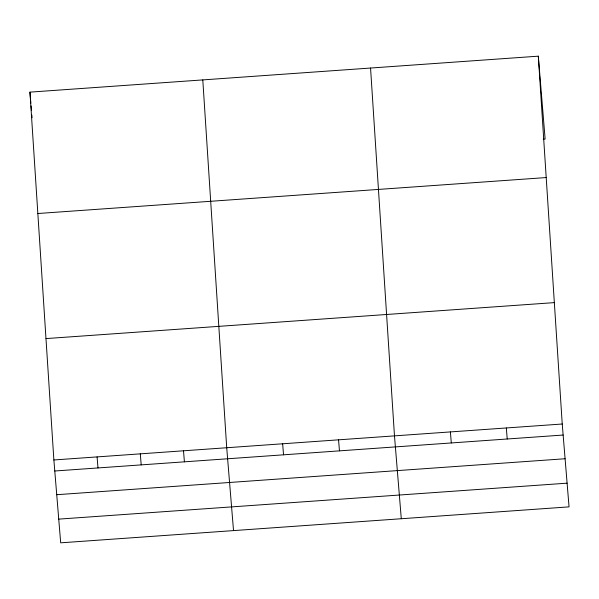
<?xml version="1.0" encoding="UTF-8"?>
<svg xmlns="http://www.w3.org/2000/svg" width="599" height="599" viewBox="0 0 599 599"><rect width="100%" height="100%" fill="white"/><g stroke="black" fill="none" stroke-linecap="round" stroke-linejoin="round"><path stroke-width="0.9" d="M538.314 56.171L562.236 424.01L569.05 506.866L60.686 542.829L53.873 459.965L29.95 92.134L538.314 56.171L545.127 139.035L543.263 139.163M37.842 213.514L546.213 177.559M45.981 338.585L554.345 302.622M53.873 459.965L562.236 424.01M54.779 471.001L563.142 435.039M56.725 494.707L565.097 458.744M58.739 519.123L567.103 483.168M506.32 427.963L507.226 438.992M450.396 431.916L451.302 442.953M401.293 518.734L394.479 435.877L370.556 68.039M338.555 439.831L339.461 450.86M282.638 443.784L283.544 454.813M233.528 530.602L226.714 447.738L202.791 79.907M183.504 450.8L184.41 461.829M140.293 453.855L141.199 464.884M97.083 456.91L97.989 467.946M29.95 92.134L30.856 103.163M31.081 105.896L31.455 110.456M31.829 115.015L32.054 117.748"/></g></svg>
